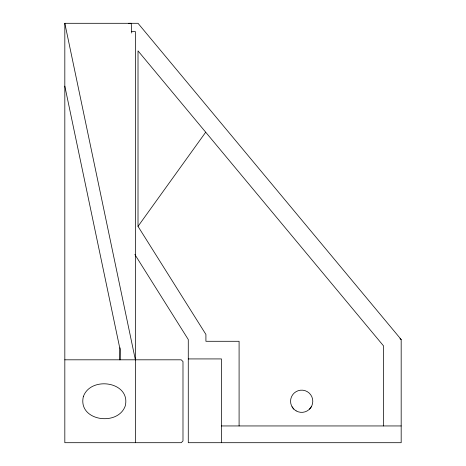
<?xml version="1.0" encoding="UTF-8"?>
<svg xmlns="http://www.w3.org/2000/svg" width="466" height="466" viewBox="0 0 466 466"><rect width="100%" height="100%" fill="white"/><g stroke="black" fill="none" stroke-linecap="round" stroke-linejoin="round"><path stroke-width="0.7" d="M119.919 359.81L120.012 349.226L64.821 86.134M239.093 425.947L239.093 341.287L205.914 341.287L205.914 334.442L138.012 226.365L205.704 132.21M309.541 409.113L311.305 406.812M128.668 23.323L131.214 23.312L131.744 33.01M64.821 359.81L181.222 359.81L182.987 361.569L182.987 440.935L181.222 442.7L64.821 442.7L64.821 23.3L138.012 23.3L401.179 339.528L401.179 442.7L188.276 442.7L188.276 339.528L134.831 254.448M131.744 31.56L135.367 31.56L135.367 442.7M188.276 358.925L221.455 358.925L221.455 442.7M221.455 425.947L401.179 425.947M399.939 338.77L401.179 339.528M292.06 406.812L293.825 409.113M64.821 23.3L135.367 359.81M383.541 425.947L383.541 345.906L138.012 50.87L138.012 226.365M120.012 347.77L120.012 359.81M83.327 396.688C77.682 420.92 118.044 426.868 125.29 405.816C130.94 381.59 90.573 375.637 83.327 396.688M296.126 410.878A11.108 11.108 0 0 0 312.791 401.255A11.108 11.108 0 0 0 296.126 391.632A11.108 11.108 0 0 0 296.126 410.878"/></g></svg>
